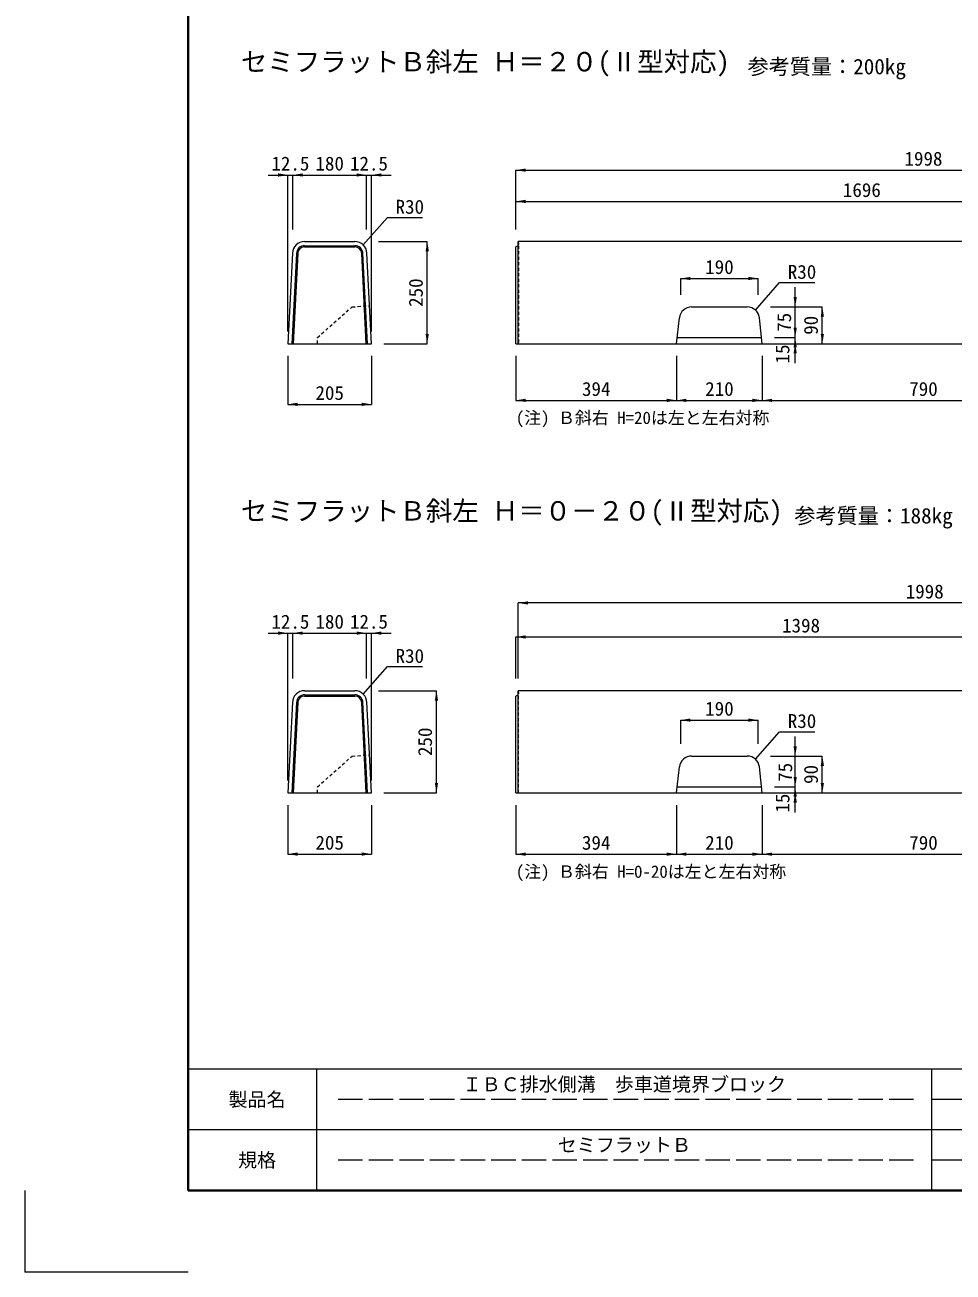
# Model space of a CAD drawing. Units: millimetres at full size. Extents: x -100 to 9174, y -297 to 5643.
# Drawn here: x 4974 to 7248, y -297 to 2757 of the extents above; entities that cross this region are included whole.
import ezdxf
from ezdxf.enums import TextEntityAlignment as Align

# ---------------------------------------------------------------- set-up
doc = ezdxf.new("R2010")
doc.units = ezdxf.units.MM
doc.header["$LTSCALE"] = 10
doc.linetypes.add('DASHED', pattern=[7.5, 6, -1.5])
doc.linetypes.add('USER2', pattern=[1.35, 0.75, -0.6])
for name, color, linetype, lineweight in [('Defpoints_3', 7, 'Continuous', 13), ('図枠', 7, 'Continuous', 5), ('境界ブロック', 2, 'Continuous', 9), ('寸法線', 7, 'Continuous', 13), ('引出線', 4, 'Continuous', 13), ('目地', 132, 'Continuous', 5)]:
    doc.layers.add(name, color=color, linetype=linetype, lineweight=lineweight)
doc.layers.add('文字', color=6, linetype='Continuous')
doc.styles.add('ＭＳ ゴシック', font='')
doc.styles.get('ＭＳ ゴシック').set_extended_font_data('MS Gothic')

# ---------------------------------------------------------------- blocks, each defined once
blk = doc.blocks.new('filled_arrow')
at = {"color": 0, "linetype": 'Continuous', "lineweight": -2}
blk.add_solid([(7.5, 1.25), (0, 0), (7.5, -1.25)], dxfattribs=at)

msp = doc.modelspace()

# ---------------------------------------------------------------- linework, layer by layer
at = {"layer": 'Defpoints_3'}
for p in [(4973.69, -97), (5373.69, -297)]:
    msp.add_line(p, (4973.69, -297), dxfattribs=at)
at = {"layer": '図枠', "lineweight": 40}
for p, q in [((5373.69, 5443), (5373.69, -97)), ((5373.69, -97), (8973.69, -97))]:
    msp.add_line(p, q, dxfattribs=at)
at = {"layer": '図枠', "lineweight": 13}
for p, q in [((8973.69, 200), (5373.69, 200)), ((5688.69, -97), (5688.69, 200)), ((7196.19, -97), (7196.19, 200)), ((8073.69, 125.75), (7196.19, 125.75)), ((8073.69, 51.5), (5373.69, 51.5)), ((8073.69, -22.75), (7196.19, -22.75))]:
    msp.add_line(p, q, dxfattribs=at)
at = {"layer": '図枠', "linetype": 'DASHED', "lineweight": 9}
for p, q in [((7151.19, 125.75), (5733.69, 125.75)), ((7151.19, -22.75), (5733.69, -22.75))]:
    msp.add_line(p, q, dxfattribs=at)
at = {"layer": '境界ブロック', "lineweight": 20}
for p, q in [((5658.73, 2226.66), (5782.15, 2226.66)), ((6182.47, 2216.23), (6176.47, 2213.66)), ((6176.47, 1976.66), (6176.47, 2213.66)), ((7768.93, 2226.66), (6182.47, 2226.66)), ((6182.47, 2216.23), (6182.47, 2226.66)), ((5629.02, 2198.33), (5617.94, 1976.66)), ((5822.94, 1976.66), (5811.86, 2198.32)), ((5617.94, 1976.66), (5822.94, 1976.66)), ((6176.47, 1976.66), (8174.47, 1976.66)), ((5658.73, 1126.66), (5782.15, 1126.66)), ((6182.47, 1116.23), (6176.47, 1113.66)), ((6176.47, 876.66), (6176.47, 1113.66)), ((7574.47, 1126.66), (6182.47, 1126.66)), ((6182.47, 1116.23), (6182.47, 1126.66)), ((5629.02, 1098.33), (5617.94, 876.66)), ((5822.94, 876.66), (5811.86, 1098.32)), ((5617.94, 876.66), (5822.94, 876.66)), ((6176.47, 876.66), (8174.47, 876.66))]:
    msp.add_line(p, q, dxfattribs=at)
at = {"layer": '境界ブロック', "lineweight": 5}
for p, q in [((6182.47, 1976.66), (6182.47, 2216.23)), ((6182.47, 876.66), (6182.47, 1116.23))]:
    msp.add_line(p, q, dxfattribs=at)
at = {"layer": '境界ブロック', "color": 7, "linetype": 'USER2'}
for p, q in [((5690.44, 1991.66), (5775.44, 2066.66)), ((5775.44, 2066.66), (5818.29, 2069.66)), ((5690.44, 1976.66), (5690.44, 1991.66)), ((5690.44, 891.66), (5775.44, 966.66)), ((5775.44, 966.66), (5818.29, 969.66)), ((5690.44, 876.66), (5690.44, 891.66))]:
    msp.add_line(p, q, dxfattribs=at)
at = {"layer": '境界ブロック'}
for p, q in [((6607.32, 2066.66), (6743.62, 2066.66)), ((6570.47, 1976.66), (6577.5, 2039.98)), ((6780.47, 1976.66), (6773.43, 2039.98)), ((6571.97, 1991.66), (6778.97, 1991.66)), ((6607.32, 966.66), (6743.62, 966.66)), ((6570.47, 876.66), (6577.5, 939.98)), ((6780.47, 876.66), (6773.43, 939.98)), ((6571.97, 891.66), (6778.97, 891.66))]:
    msp.add_line(p, q, dxfattribs=at)
at = {"layer": '境界ブロック', "lineweight": 20}
for centre, start, end in [((5658.98, 2196.67), 90, 177.13758), ((5781.9, 2196.67), 2.8624, 90), ((5658.98, 1096.67), 90, 177.13758), ((5781.9, 1096.67), 2.8624, 90)]:
    msp.add_arc(centre, 30, start, end, dxfattribs=at)
at = {"layer": '境界ブロック'}
for centre, start, end in [((6607.32, 2036.66), 90, 173.65925), ((6743.62, 2036.66), 6.34161, 90), ((6607.32, 936.66), 90, 173.65925), ((6743.62, 936.66), 6.34161, 90)]:
    msp.add_arc(centre, 30, start, end, dxfattribs=at)
at = {"layer": '寸法線'}
for p, q in [((5569.94, 2389.74), (5678.44, 2389.74)), ((5617.94, 2006.66), (5617.94, 2389.74)), ((5630.44, 2256.66), (5630.44, 2389.74)), ((5630.44, 2389.74), (5810.44, 2389.74)), ((5630.44, 2256.66), (5630.44, 2389.74)), ((5762.44, 2389.74), (5870.94, 2389.74)), ((5810.44, 2256.66), (5810.44, 2389.74)), ((5810.44, 2256.66), (5810.44, 2389.74)), ((5822.94, 2006.66), (5822.94, 2389.74)), ((6176.47, 2401.66), (8174.47, 2401.66)), ((6176.47, 2256.66), (6176.47, 2401.66)), ((6176.47, 2324.98), (7872.47, 2324.98)), ((6176.47, 2256.66), (6176.47, 2324.98)), ((5840.44, 2226.66), (5959.48, 2226.66)), ((5959.48, 1976.66), (5959.48, 2226.66)), ((6580.47, 2136.33), (6770.47, 2136.33)), ((6580.47, 2096.66), (6580.47, 2136.33)), ((6770.47, 2096.66), (6770.47, 2136.33)), ((6861.08, 1943.66), (6861.08, 2114.66)), ((6800.47, 2066.66), (6927.58, 2066.66)), ((6800.47, 2066.66), (6861.08, 2066.66)), ((6927.58, 1976.66), (6927.58, 2066.66)), ((6861.08, 1928.66), (6861.08, 2039.66)), ((6810.47, 1991.66), (6861.08, 1991.66)), ((6810.47, 1991.66), (6861.08, 1991.66)), ((5852.94, 1976.66), (5959.48, 1976.66)), ((6810.47, 1976.66), (6927.58, 1976.66)), ((6810.47, 1976.66), (6861.08, 1976.66)), ((5617.94, 1946.66), (5617.94, 1828.03)), ((5822.94, 1946.66), (5822.94, 1828.03)), ((6176.47, 1946.66), (6176.47, 1837.79)), ((6570.47, 1946.66), (6570.47, 1837.79)), ((6570.47, 1946.66), (6570.47, 1837.79)), ((6780.47, 1946.66), (6780.47, 1837.79)), ((6780.47, 1946.66), (6780.47, 1837.79)), ((6176.47, 1837.79), (6570.47, 1837.79)), ((6570.47, 1837.79), (6780.47, 1837.79)), ((6780.47, 1837.79), (7570.47, 1837.79)), ((5617.94, 1828.03), (5822.94, 1828.03)), ((8174.47, 1341.66), (6182.47, 1341.66)), ((6182.47, 1156.66), (6182.47, 1341.66)), ((5569.94, 1267.78), (5678.44, 1267.78)), ((5617.94, 906.66), (5617.94, 1267.78)), ((5630.44, 1156.66), (5630.44, 1267.78)), ((5630.44, 1267.78), (5810.44, 1267.78)), ((5630.44, 1156.66), (5630.44, 1267.78)), ((5762.44, 1267.78), (5870.94, 1267.78)), ((5810.44, 1156.66), (5810.44, 1267.78)), ((5810.44, 1156.66), (5810.44, 1267.78)), ((5822.94, 906.66), (5822.94, 1267.78)), ((6176.47, 1258.37), (7574.47, 1258.37)), ((6176.47, 1156.66), (6176.47, 1258.37)), ((5840.44, 1126.66), (5982.04, 1126.66)), ((5982.04, 876.66), (5982.04, 1126.66)), ((6580.47, 1054.72), (6770.47, 1054.72)), ((6580.47, 996.66), (6580.47, 1054.72)), ((6770.47, 996.66), (6770.47, 1054.72)), ((6861.08, 843.66), (6861.08, 1014.66)), ((6800.47, 966.66), (6927.58, 966.66)), ((6800.47, 966.66), (6861.08, 966.66)), ((6927.58, 876.66), (6927.58, 966.66)), ((6861.08, 828.66), (6861.08, 939.66)), ((6810.47, 891.66), (6861.08, 891.66)), ((6810.47, 891.66), (6861.08, 891.66)), ((5852.94, 876.66), (5982.04, 876.66)), ((6810.47, 876.66), (6927.58, 876.66)), ((6810.47, 876.66), (6861.08, 876.66)), ((5617.94, 846.66), (5617.94, 726.66)), ((5822.94, 846.66), (5822.94, 726.66)), ((6176.47, 846.66), (6176.47, 726.4)), ((6570.47, 846.66), (6570.47, 726.4)), ((6570.47, 846.66), (6570.47, 726.4)), ((6780.47, 846.66), (6780.47, 726.4)), ((6780.47, 846.66), (6780.47, 726.4)), ((5617.94, 726.66), (5822.94, 726.66)), ((6176.47, 726.4), (6570.47, 726.4)), ((6570.47, 726.4), (6780.47, 726.4)), ((6780.47, 726.4), (7570.47, 726.4))]:
    msp.add_line(p, q, dxfattribs=at)
at = {"layer": '引出線'}
for points in [[(5802.58, 2218.4), (5861.87, 2285.78), (5948.02, 2285.78)], [(6763.62, 2059.02), (6822.92, 2126.39), (6909.07, 2126.39)], [(5802.58, 1118.4), (5861.87, 1185.78), (5948.02, 1185.78)], [(6763.62, 959.02), (6822.92, 1026.39), (6909.07, 1026.39)]]:
    msp.add_lwpolyline(points, dxfattribs=at)
at = {"layer": '目地'}
for p, q in [((5658.98, 2216.66), (5781.9, 2216.66)), ((5658.98, 2213.66), (5781.9, 2213.66)), ((5639, 2197.66), (5627.95, 1976.66)), ((5642, 2197.51), (5630.95, 1976.66)), ((5809.91, 1976.66), (5798.89, 2197.51)), ((5812.93, 1976.66), (5801.88, 2197.66)), ((5658.98, 1116.66), (5781.9, 1116.66)), ((5658.98, 1113.66), (5781.9, 1113.66)), ((5639, 1097.66), (5627.95, 876.66)), ((5642, 1097.51), (5630.95, 876.66)), ((5809.91, 876.66), (5798.89, 1097.51)), ((5812.93, 876.66), (5801.88, 1097.66))]:
    msp.add_line(p, q, dxfattribs=at)
at = {"layer": '目地', "linetype": 'USER2'}
for p, q in [((6182.47, 2226.66), (6183.47, 2216.66)), ((6182.47, 2216.23), (6183.47, 2216.66)), ((6183.47, 2216.66), (6183.47, 1976.66)), ((6182.47, 1126.66), (6183.47, 1116.66)), ((6183.47, 1116.66), (6182.47, 1116.23)), ((6183.47, 876.66), (6183.47, 1116.66))]:
    msp.add_line(p, q, dxfattribs=at)
at = {"layer": '目地'}
for centre, radius, start, end in [((5658.98, 2196.67), 20, 90, 177.13758), ((5658.98, 2196.67), 17, 90, 177.13758), ((5781.9, 2196.67), 20, 2.8624, 90), ((5781.9, 2196.67), 17, 2.8624, 90), ((5658.98, 1096.67), 20, 90, 177.13758), ((5658.98, 1096.67), 17, 90, 177.13758), ((5781.9, 1096.67), 20, 2.8624, 90), ((5781.9, 1096.67), 17, 2.8624, 90)]:
    msp.add_arc(centre, radius, start, end, dxfattribs=at)

# ---------------------------------------------------------------- block references
at = {"layer": '寸法線', "xscale": 3.2, "yscale": 3.2}
for p, rotation in [((5617.94, 2389.74), 180), ((5810.44, 2389.74), 180), ((5810.44, 2389.74), 180), ((5959.48, 2226.66), 270), ((6770.47, 2136.33), 180), ((6861.08, 2066.66), 90), ((6927.58, 2066.66), 270), ((5959.48, 1976.66), 90), ((6861.08, 1991.66), 90), ((6861.08, 1991.66), 270), ((6927.58, 1976.66), 90), ((6861.08, 1976.66), 270), ((6570.47, 1837.79), 180), ((6780.47, 1837.79), 180), ((5822.94, 1828.03), 180), ((5617.94, 1267.78), 180), ((5810.44, 1267.78), 180), ((5810.44, 1267.78), 180), ((5982.04, 1126.66), 270), ((6770.47, 1054.72), 180), ((6861.08, 966.66), 90), ((6927.58, 966.66), 270), ((5982.04, 876.66), 90), ((6861.08, 891.66), 90), ((6861.08, 891.66), 270), ((6927.58, 876.66), 90), ((6861.08, 876.66), 270), ((5822.94, 726.66), 180), ((6570.47, 726.4), 180), ((6780.47, 726.4), 180)]:
    msp.add_blockref('filled_arrow', p, dxfattribs=dict(at, rotation=rotation))
for p in [(5630.44, 2389.74), (5630.44, 2389.74), (5822.94, 2389.74), (6176.47, 2401.66), (6176.47, 2324.98), (6580.47, 2136.33), (6176.47, 1837.79), (6570.47, 1837.79), (6780.47, 1837.79), (5617.94, 1828.03), (6182.47, 1341.66), (5630.44, 1267.78), (5630.44, 1267.78), (5822.94, 1267.78), (6176.47, 1258.37), (6580.47, 1054.72), (5617.94, 726.66), (6176.47, 726.4), (6570.47, 726.4), (6780.47, 726.4)]:
    msp.add_blockref('filled_arrow', p, dxfattribs=at)
at = {"layer": '引出線', "xscale": 0.16, "yscale": 0.16, "rotation": 48.7}
for p in [(5802.58, 2218.4), (6763.62, 2059.02), (5802.58, 1118.4), (6763.62, 959.02)]:
    msp.add_blockref('filled_arrow', p, dxfattribs=at)

# ---------------------------------------------------------------- texts
at = {"layer": '図枠', "style": 'ＭＳ ゴシック'}
for s, p in [('ＩＢＣ排水側溝\u3000歩車道境界ブロック', (6442.44, 162.88)), ('製品名', (5542.44, 125.75)), ('セミフラットＢ', (6442.44, 14.38)), ('規格', (5542.44, -22.75))]:
    msp.add_text(s, height=34.18, dxfattribs=at).set_placement(p, align=Align.MIDDLE_CENTER)
at = {"layer": '寸法線', "style": 'ＭＳ ゴシック'}
for s, p in [('1998', (7175.47, 2429.66)), ('12.5', (5624.19, 2417.74)), ('180', (5720.44, 2417.74)), ('12.5', (5816.69, 2417.74)), ('1696', (7024.47, 2352.98)), ('190', (6675.47, 2164.33)), ('205', (5720.44, 1856.03)), ('394', (6373.47, 1865.79)), ('210', (6675.47, 1865.79)), ('790', (7175.47, 1865.79)), ('1998', (7178.47, 1369.66)), ('12.5', (5624.19, 1295.78)), ('180', (5720.44, 1295.78)), ('12.5', (5816.69, 1295.78)), ('1398', (6875.47, 1286.37)), ('190', (6675.47, 1082.72)), ('205', (5720.44, 754.66)), ('394', (6373.47, 754.4)), ('210', (6675.47, 754.4)), ('790', (7175.47, 754.4))]:
    msp.add_text(s, height=34.18, dxfattribs=at).set_placement(p, align=Align.MIDDLE_CENTER)
for s, p in [('250', (5931.48, 2101.66)), ('75', (6833.94, 2028.97)), ('90', (6899.58, 2021.66)), ('15', (6829.85, 1951.45)), ('250', (5954.04, 1001.66)), ('75', (6836.55, 926.93)), ('90', (6899.58, 921.66)), ('15', (6829.85, 851.45))]:
    msp.add_text(s, height=34.18, rotation=90, dxfattribs=at).set_placement(p, align=Align.MIDDLE_CENTER)
at = {"layer": '引出線', "style": 'ＭＳ ゴシック'}
for p in [(5881.87, 2328.98), (6842.92, 2169.59), (5881.87, 1228.98), (6842.92, 1069.59)]:
    msp.add_text('R30', height=34.18, dxfattribs=at).set_placement(p, align=Align.TOP_LEFT)
at = {"layer": '文字', "style": 'ＭＳ ゴシック'}
for s, p in [('セミフラットＢ斜左 Ｈ＝２０(Ⅱ型対応)', (5502.9, 2690.92)), ('セミフラットＢ斜左 Ｈ＝０－２０(Ⅱ型対応)', (5502.9, 1590.92))]:
    msp.add_text(s, height=47.47, dxfattribs=at).set_placement(p, align=Align.TOP_LEFT)
for s, p in [('参考質量：200kg', (6938.34, 2655.3)), ('参考質量：188kg', (7053.03, 1555.3))]:
    msp.add_text(s, height=37.98, dxfattribs=at).set_placement(p, align=Align.MIDDLE_CENTER)
for s, p in [('(注) Ｂ斜右 H=20は左と左右対称', (6176.47, 1770.81)), ('(注) Ｂ斜右 H=0-20は左と左右対称', (6176.47, 659.42))]:
    msp.add_text(s, height=30.38, dxfattribs=at).set_placement(p, align=Align.BOTTOM_LEFT)

doc.saveas('drawing.dxf')
